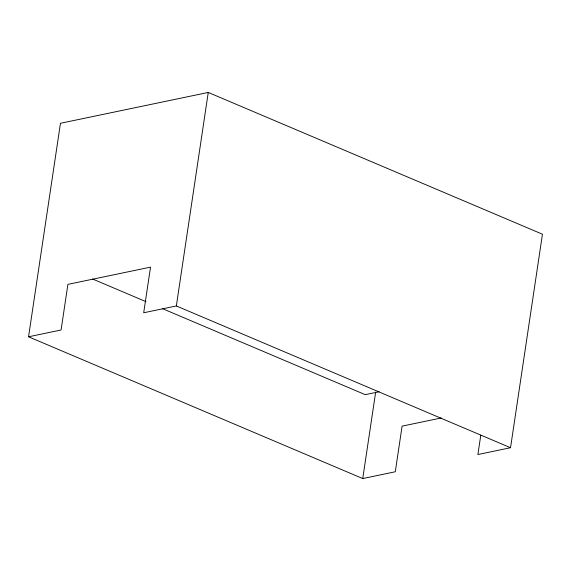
<?xml version="1.0" encoding="UTF-8"?>
<svg xmlns="http://www.w3.org/2000/svg" width="571" height="571" viewBox="0 0 571 571"><rect width="100%" height="100%" fill="white"/><g stroke="black" fill="none" stroke-linecap="round" stroke-linejoin="round"><path stroke-width="0.86" d="M441.233 417.972L402.098 426.137L395.282 471.767L362.742 478.555L28.55 336.783L60.462 123.279L208.258 92.445L542.45 234.217L510.538 447.721L477.891 454.53L480.782 435.223M28.55 336.783L61.083 329.995L67.906 284.365L150.523 267.135L143.699 312.765L176.346 305.949L208.258 92.445M362.742 478.555L375.668 392.091M379.158 391.756L365.226 394.661L162.421 308.625M176.346 305.949L510.538 447.721M92.623 279.019L145.998 301.659"/></g></svg>
